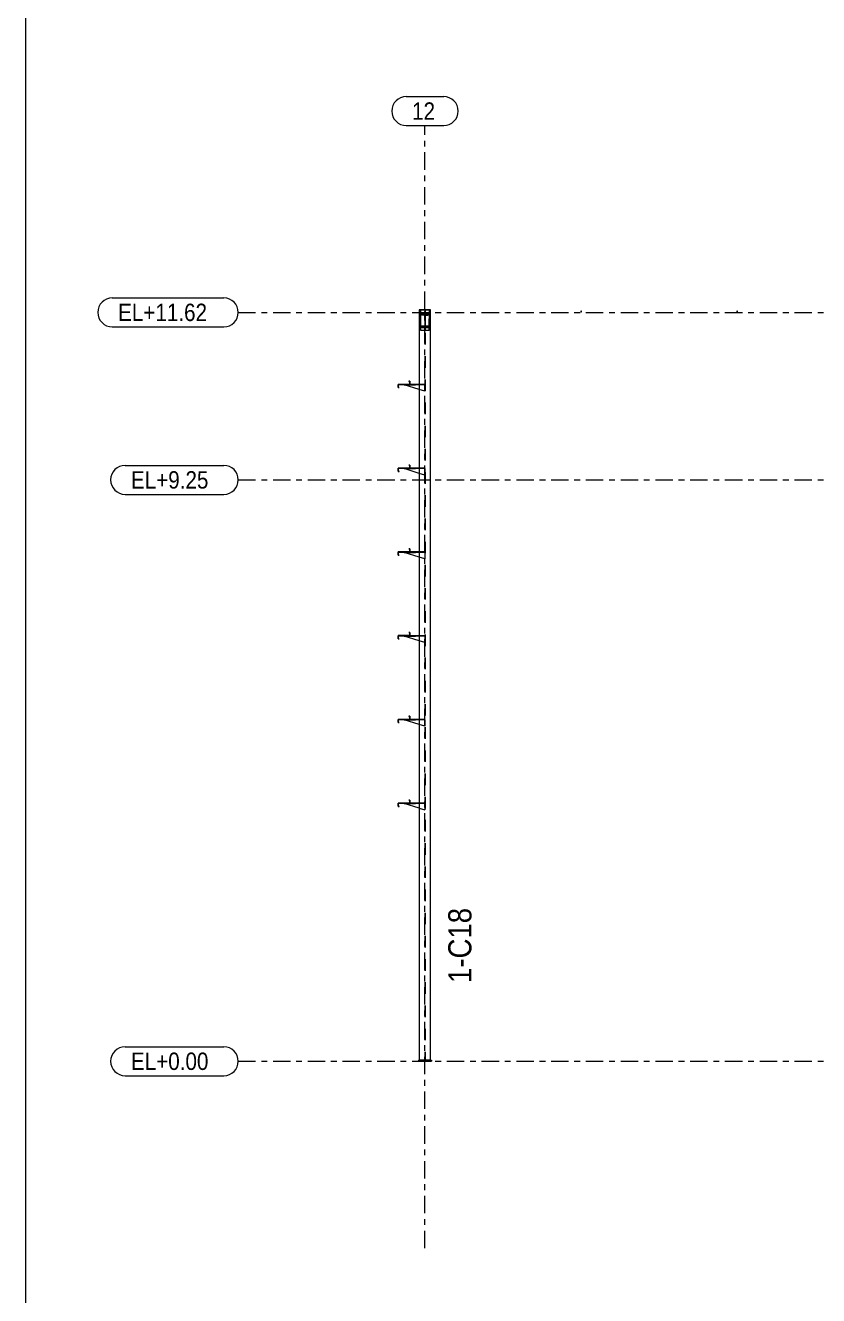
# Model space of a CAD drawing. Header units: millimetres. Extents: x -49 to 1122, y -181 to 639.
# Drawn here: x -46.7 to 90.2, y 200.7 to 419.7 of the extents above; entities that cross this region are included whole.
import ezdxf

# ---------------------------------------------------------------- set-up
doc = ezdxf.new("R2010")
doc.units = ezdxf.units.MM
for name, pattern in [('XKITLINE00', [0]), ('XKITLINE02', [4, 2, -2]), ('XKITLINE03', [6, 3, -1, 1, -1])]:
    doc.linetypes.add(name, pattern=pattern)
for name, color, linetype, lineweight in [('DrawingSheet', 5, 'Continuous', 0), ('Part', 2, 'Continuous', 0), ('PartMark', 7, 'Continuous', 0), ('S-grid', 1, 'Continuous', 0)]:
    doc.layers.add(name, color=color, linetype=linetype, lineweight=lineweight)
doc.styles.add('ARIAL', font='ARIAL.TTF')

# ---------------------------------------------------------------- blocks, each defined once
blk = doc.blocks.new('*A161')
at = {"layer": 'Part'}
blk.add_hatch(color=3, dxfattribs=at).paths.add_polyline_path([(19.44, 315.01), (19.44, 315.03), (19.61, 315.03), (19.61, 314.47), (17.61, 314.47), (17.61, 313.96), (17.76, 313.96), (17.76, 313.94), (17.59, 313.94), (17.59, 314.49), (19.59, 314.49), (19.59, 315.01)], flags=17)
blk = doc.blocks.new('*A162')
at = {"layer": 'Part'}
blk.add_hatch(color=3, dxfattribs=at).paths.add_polyline_path([(19.44, 286.12), (19.44, 286.14), (19.61, 286.14), (19.61, 285.58), (17.61, 285.58), (17.61, 285.07), (17.76, 285.07), (17.76, 285.05), (17.59, 285.05), (17.59, 285.6), (19.59, 285.6), (19.59, 286.12)], flags=17)
blk = doc.blocks.new('*A163')
at = {"layer": 'Part'}
blk.add_hatch(color=3, dxfattribs=at).paths.add_polyline_path([(19.44, 300.56), (19.44, 300.58), (19.61, 300.58), (19.61, 300.03), (17.61, 300.03), (17.61, 299.51), (17.76, 299.51), (17.76, 299.49), (17.59, 299.49), (17.59, 300.05), (19.59, 300.05), (19.59, 300.56)], flags=17)
blk = doc.blocks.new('*A164')
at = {"layer": 'Part'}
blk.add_hatch(color=3, dxfattribs=at).paths.add_polyline_path([(19.44, 329.45), (19.44, 329.47), (19.61, 329.47), (19.61, 328.92), (17.61, 328.92), (17.61, 328.4), (17.76, 328.4), (17.76, 328.38), (17.59, 328.38), (17.59, 328.94), (19.59, 328.94), (19.59, 329.45)], flags=17)
blk = doc.blocks.new('*A165')
at = {"layer": 'Part'}
blk.add_hatch(color=3, dxfattribs=at).paths.add_polyline_path([(22.19, 369.84), (22.19, 370.42), (22.25, 370.42), (22.25, 369.84)], flags=17)
blk = doc.blocks.new('*A166')
at = {"layer": 'Part'}
blk.add_hatch(color=3, dxfattribs=at).paths.add_polyline_path([(49.17, 370.47), (49.21, 370.45), (49.23, 370.4), (49.21, 370.35), (49.17, 370.33), (49.12, 370.35), (49.1, 370.4), (49.12, 370.45)], flags=17)
blk = doc.blocks.new('*A167')
at = {"layer": 'Part'}
blk.add_hatch(color=3, dxfattribs=at).paths.add_polyline_path([(76.11, 370.47), (76.16, 370.45), (76.18, 370.4), (76.16, 370.35), (76.11, 370.33), (76.06, 370.35), (76.04, 370.4), (76.06, 370.45)], flags=17)
blk = doc.blocks.new('*A174')
at = {"layer": 'Part'}
blk.add_hatch(color=3, dxfattribs=at).paths.add_polyline_path([(19.44, 358.34), (19.44, 358.36), (19.61, 358.36), (19.61, 357.81), (17.61, 357.81), (17.61, 357.29), (17.76, 357.29), (17.76, 357.27), (17.59, 357.27), (17.59, 357.83), (19.59, 357.83), (19.59, 358.34)], flags=17)
blk = doc.blocks.new('*A175')
at = {"layer": 'Part'}
blk.add_hatch(color=3, dxfattribs=at).paths.add_polyline_path([(19.44, 343.9), (19.44, 343.92), (19.61, 343.92), (19.61, 343.36), (17.61, 343.36), (17.61, 342.85), (17.76, 342.85), (17.76, 342.83), (17.59, 342.83), (17.59, 343.38), (19.59, 343.38), (19.59, 343.9)], flags=17)
blk = doc.blocks.new('*A176')
at = {"layer": 'Part'}
blk.add_hatch(color=3, dxfattribs=at).paths.add_polyline_path([(21.67, 369.74), (21.67, 369.84), (22.78, 369.84), (22.78, 369.74), (22.25, 369.74), (22.25, 367.7), (22.78, 367.7), (22.78, 367.61), (21.67, 367.61), (21.67, 367.7), (22.19, 367.7), (22.19, 369.74)], flags=17)
blk = doc.blocks.new('*A430')
at = {"layer": 'DrawingSheet', "color": 5, "linetype": 'XKITLINE00', "lineweight": 0}
blk.add_line((-46.74, 638.83), (-46.74, -181.17), dxfattribs=at)
blk = doc.blocks.new('*A1070')
at = {"layer": 'S-grid', "color": 1, "linetype": 'XKITLINE03', "lineweight": 0}
blk.add_line((-10, 370.25), (1096.06, 370.25), dxfattribs=at)
at = {"layer": 'S-grid', "color": 3, "style": 'ARIAL', "width": 0.85}
blk.add_text('EL+11.62', height=3, dxfattribs=at).set_placement((-30.74, 368.75))
blk = doc.blocks.new('*A1071')
at = {"layer": 'S-grid', "color": 1, "linetype": 'XKITLINE03', "lineweight": 0}
blk.add_line((-10, 341.36), (1096.06, 341.36), dxfattribs=at)
at = {"layer": 'S-grid', "color": 3, "style": 'ARIAL', "width": 0.85}
blk.add_text('EL+9.25', height=3, dxfattribs=at).set_placement((-28.52, 339.86))
blk = doc.blocks.new('*A1072')
at = {"layer": 'S-grid', "color": 1, "linetype": 'XKITLINE03', "lineweight": 0}
blk.add_line((-10, 241.08), (1096.06, 241.08), dxfattribs=at)
at = {"layer": 'S-grid', "color": 3, "style": 'ARIAL', "width": 0.85}
blk.add_text('EL+0.00', height=3, dxfattribs=at).set_placement((-28.52, 239.58))
blk = doc.blocks.new('*A1161')
at = {"layer": 'S-grid', "color": 1, "linetype": 'XKITLINE03', "lineweight": 0}
blk.add_line((22.22, 208.86), (22.22, 402.47), dxfattribs=at)
at = {"layer": 'S-grid', "color": 3, "style": 'ARIAL', "width": 0.85}
blk.add_text('12', height=3, dxfattribs=at).set_placement((20, 403.47))
blk = doc.blocks.new('*A1165')
at = {"layer": 'Part', "color": 2, "linetype": 'XKITLINE00', "lineweight": 0}
for p, q in [((21.25, 370.7), (21.25, 241.25)), ((21.5, 370.7), (21.25, 370.7)), ((23.19, 370.7), (22.94, 370.7)), ((23.19, 241.25), (23.19, 370.7))]:
    blk.add_line(p, q, dxfattribs=at)
at = {"layer": 'Part', "color": 7, "linetype": 'XKITLINE02', "lineweight": 0}
for p, q in [((22.94, 370.7), (21.5, 370.7)), ((22.18, 370.7), (22.18, 241.25)), ((22.26, 370.7), (22.26, 241.25)), ((23.19, 241.25), (21.25, 241.25))]:
    blk.add_line(p, q, dxfattribs=at)
blk = doc.blocks.new('*A1207')
at = {"layer": 'S-grid', "color": 1, "linetype": 'XKITLINE00', "lineweight": 0}
for p, q in [((-29.52, 243.58), (-12.5, 243.58)), ((-29.52, 238.58), (-12.5, 238.58))]:
    blk.add_line(p, q, dxfattribs=at)
for centre, start, end in [((-29.52, 241.08), 90, 270), ((-12.5, 241.08), 270, 90)]:
    blk.add_arc(centre, 2.5, start, end, dxfattribs=at)
blk = doc.blocks.new('*A1208')
at = {"layer": 'Part', "color": 2, "linetype": 'XKITLINE00', "lineweight": 0}
for p, q in [((19.59, 314.49), (17.59, 314.49)), ((17.59, 314.49), (17.59, 313.94)), ((17.59, 313.94), (17.76, 313.94)), ((17.61, 313.96), (17.61, 314.47)), ((17.61, 314.47), (19.61, 314.47)), ((17.76, 313.96), (17.61, 313.96)), ((17.76, 313.94), (17.76, 313.96)), ((19.61, 315.03), (19.44, 315.03)), ((19.44, 315.03), (19.44, 315.01)), ((19.44, 315.01), (19.59, 315.01)), ((19.59, 315.01), (19.59, 314.49)), ((19.61, 314.47), (19.61, 315.03))]:
    blk.add_line(p, q, dxfattribs=at)
blk = doc.blocks.new('*A1209')
at = {"layer": 'Part', "color": 2, "linetype": 'XKITLINE00', "lineweight": 0}
for p, q in [((19.59, 314.49), (17.59, 314.49)), ((17.59, 314.49), (17.59, 313.94)), ((17.59, 313.94), (17.76, 313.94)), ((19.61, 314.47), (17.61, 314.47)), ((17.61, 313.96), (17.61, 314.47)), ((17.76, 313.96), (17.61, 313.96)), ((17.76, 313.94), (17.76, 313.96)), ((19.61, 315.03), (19.44, 315.03)), ((19.44, 315.03), (19.44, 315.01)), ((19.44, 315.01), (19.59, 315.01)), ((19.59, 315.01), (19.59, 314.49)), ((19.61, 315.03), (19.61, 314.47))]:
    blk.add_line(p, q, dxfattribs=at)
blk = doc.blocks.new('*A1210')
at = {"layer": 'Part', "color": 2, "linetype": 'XKITLINE00', "lineweight": 0}
for p, q in [((19.59, 285.6), (17.59, 285.6)), ((17.59, 285.6), (17.59, 285.05)), ((17.59, 285.05), (17.76, 285.05)), ((17.61, 285.07), (17.61, 285.58)), ((17.61, 285.58), (19.61, 285.58)), ((17.76, 285.07), (17.61, 285.07)), ((17.76, 285.05), (17.76, 285.07)), ((19.61, 286.14), (19.44, 286.14)), ((19.44, 286.14), (19.44, 286.12)), ((19.44, 286.12), (19.59, 286.12)), ((19.59, 286.12), (19.59, 285.6)), ((19.61, 285.58), (19.61, 286.14))]:
    blk.add_line(p, q, dxfattribs=at)
blk = doc.blocks.new('*A1211')
at = {"layer": 'Part', "color": 2, "linetype": 'XKITLINE00', "lineweight": 0}
for p, q in [((19.59, 285.6), (17.59, 285.6)), ((17.59, 285.6), (17.59, 285.05)), ((17.59, 285.05), (17.76, 285.05)), ((19.61, 285.58), (17.61, 285.58)), ((17.61, 285.07), (17.61, 285.58)), ((17.76, 285.07), (17.61, 285.07)), ((17.76, 285.05), (17.76, 285.07)), ((19.61, 286.14), (19.44, 286.14)), ((19.44, 286.14), (19.44, 286.12)), ((19.44, 286.12), (19.59, 286.12)), ((19.59, 286.12), (19.59, 285.6)), ((19.61, 286.14), (19.61, 285.58))]:
    blk.add_line(p, q, dxfattribs=at)
blk = doc.blocks.new('*A1212')
at = {"layer": 'Part', "color": 2, "linetype": 'XKITLINE00', "lineweight": 0}
for p, q in [((19.61, 300.58), (19.44, 300.58)), ((19.44, 300.58), (19.44, 300.56)), ((19.44, 300.56), (19.59, 300.56)), ((19.59, 300.56), (19.59, 300.05)), ((19.61, 300.58), (19.61, 300.03)), ((19.59, 300.05), (17.59, 300.05)), ((17.59, 300.05), (17.59, 299.49)), ((17.59, 299.49), (17.76, 299.49)), ((19.61, 300.03), (17.61, 300.03)), ((17.61, 299.51), (17.61, 300.03)), ((17.76, 299.51), (17.61, 299.51)), ((17.76, 299.49), (17.76, 299.51))]:
    blk.add_line(p, q, dxfattribs=at)
blk = doc.blocks.new('*A1213')
at = {"layer": 'Part', "color": 2, "linetype": 'XKITLINE00', "lineweight": 0}
for p, q in [((19.61, 300.58), (19.44, 300.58)), ((19.44, 300.58), (19.44, 300.56)), ((19.44, 300.56), (19.59, 300.56)), ((19.59, 300.56), (19.59, 300.05)), ((19.61, 300.03), (19.61, 300.58)), ((19.59, 300.05), (17.59, 300.05)), ((17.59, 300.05), (17.59, 299.49)), ((17.59, 299.49), (17.76, 299.49)), ((17.61, 299.51), (17.61, 300.03)), ((17.61, 300.03), (19.61, 300.03)), ((17.76, 299.51), (17.61, 299.51)), ((17.76, 299.49), (17.76, 299.51))]:
    blk.add_line(p, q, dxfattribs=at)
blk = doc.blocks.new('*A1214')
at = {"layer": 'Part', "color": 2, "linetype": 'XKITLINE00', "lineweight": 0}
for p, q in [((17.74, 285.58), (17.74, 285.53)), ((21.25, 285.53), (17.74, 285.53)), ((21.25, 285.58), (19.61, 285.58))]:
    blk.add_line(p, q, dxfattribs=at)
at = {"layer": 'Part', "color": 7, "linetype": 'XKITLINE02', "lineweight": 0}
for p, q in [((19.61, 285.58), (17.74, 285.58)), ((22.18, 285.58), (21.25, 285.58)), ((22.18, 285.53), (21.25, 285.53)), ((22.18, 285.53), (22.18, 285.58))]:
    blk.add_line(p, q, dxfattribs=at)
blk = doc.blocks.new('*A1215')
at = {"layer": 'Part', "color": 2, "linetype": 'XKITLINE00', "lineweight": 0}
blk.add_line((21.25, 284.71), (18.61, 285.53), dxfattribs=at)
at = {"layer": 'Part', "color": 7, "linetype": 'XKITLINE02', "lineweight": 0}
for p, q in [((18.61, 285.53), (22.18, 285.53)), ((22.18, 285.53), (22.18, 284.42)), ((21.25, 284.71), (22.18, 284.42))]:
    blk.add_line(p, q, dxfattribs=at)
blk = doc.blocks.new('*A1216')
at = {"layer": 'Part', "color": 2, "linetype": 'XKITLINE00', "lineweight": 0}
blk.add_line((21.25, 299.15), (18.61, 299.97), dxfattribs=at)
at = {"layer": 'Part', "color": 7, "linetype": 'XKITLINE02', "lineweight": 0}
for p, q in [((18.61, 299.97), (22.18, 299.97)), ((22.18, 298.86), (21.25, 299.15)), ((22.18, 299.97), (22.18, 298.86))]:
    blk.add_line(p, q, dxfattribs=at)
blk = doc.blocks.new('*A1217')
at = {"layer": 'Part', "color": 2, "linetype": 'XKITLINE00', "lineweight": 0}
for p, q in [((17.74, 300.03), (17.74, 299.97)), ((21.25, 299.97), (17.74, 299.97)), ((21.25, 300.03), (19.61, 300.03))]:
    blk.add_line(p, q, dxfattribs=at)
at = {"layer": 'Part', "color": 7, "linetype": 'XKITLINE02', "lineweight": 0}
for p, q in [((19.61, 300.03), (17.74, 300.03)), ((22.18, 300.03), (21.25, 300.03)), ((22.18, 299.97), (21.25, 299.97)), ((22.18, 299.97), (22.18, 300.03))]:
    blk.add_line(p, q, dxfattribs=at)
blk = doc.blocks.new('*A1218')
at = {"layer": 'Part', "color": 2, "linetype": 'XKITLINE00', "lineweight": 0}
for p, q in [((17.74, 314.47), (17.74, 314.42)), ((21.25, 314.42), (17.74, 314.42)), ((21.25, 314.47), (19.61, 314.47))]:
    blk.add_line(p, q, dxfattribs=at)
at = {"layer": 'Part', "color": 7, "linetype": 'XKITLINE02', "lineweight": 0}
for p, q in [((19.61, 314.47), (17.74, 314.47)), ((22.18, 314.47), (21.25, 314.47)), ((22.18, 314.42), (21.25, 314.42)), ((22.18, 314.42), (22.18, 314.47))]:
    blk.add_line(p, q, dxfattribs=at)
blk = doc.blocks.new('*A1219')
at = {"layer": 'Part', "color": 2, "linetype": 'XKITLINE00', "lineweight": 0}
blk.add_line((21.25, 313.6), (18.61, 314.42), dxfattribs=at)
at = {"layer": 'Part', "color": 7, "linetype": 'XKITLINE02', "lineweight": 0}
for p, q in [((18.61, 314.42), (22.18, 314.42)), ((22.18, 313.31), (21.25, 313.6)), ((22.18, 314.42), (22.18, 313.31))]:
    blk.add_line(p, q, dxfattribs=at)
blk = doc.blocks.new('*A1220')
at = {"layer": 'Part', "color": 2, "linetype": 'XKITLINE00', "lineweight": 0}
for p, q in [((19.59, 328.94), (17.59, 328.94)), ((17.59, 328.94), (17.59, 328.38)), ((19.61, 328.92), (17.61, 328.92)), ((17.61, 328.4), (17.61, 328.92)), ((19.61, 329.47), (19.44, 329.47)), ((19.44, 329.47), (19.44, 329.45)), ((19.44, 329.45), (19.59, 329.45)), ((19.59, 329.45), (19.59, 328.94)), ((19.61, 329.47), (19.61, 328.92)), ((17.59, 328.38), (17.76, 328.38)), ((17.76, 328.4), (17.61, 328.4)), ((17.76, 328.38), (17.76, 328.4))]:
    blk.add_line(p, q, dxfattribs=at)
blk = doc.blocks.new('*A1221')
at = {"layer": 'Part', "color": 2, "linetype": 'XKITLINE00', "lineweight": 0}
for p, q in [((19.59, 328.94), (17.59, 328.94)), ((17.59, 328.94), (17.59, 328.38)), ((17.61, 328.4), (17.61, 328.92)), ((17.61, 328.92), (19.61, 328.92)), ((19.61, 329.47), (19.44, 329.47)), ((19.44, 329.47), (19.44, 329.45)), ((19.44, 329.45), (19.59, 329.45)), ((19.59, 329.45), (19.59, 328.94)), ((19.61, 328.92), (19.61, 329.47)), ((17.59, 328.38), (17.76, 328.38)), ((17.76, 328.4), (17.61, 328.4)), ((17.76, 328.38), (17.76, 328.4))]:
    blk.add_line(p, q, dxfattribs=at)
blk = doc.blocks.new('*A1222')
at = {"layer": 'Part', "color": 2, "linetype": 'XKITLINE00', "lineweight": 0}
for p, q in [((17.74, 328.92), (17.74, 328.86)), ((21.25, 328.86), (17.74, 328.86)), ((21.25, 328.92), (19.61, 328.92))]:
    blk.add_line(p, q, dxfattribs=at)
at = {"layer": 'Part', "color": 7, "linetype": 'XKITLINE02', "lineweight": 0}
for p, q in [((19.61, 328.92), (17.74, 328.92)), ((22.18, 328.92), (21.25, 328.92)), ((22.18, 328.86), (21.25, 328.86)), ((22.18, 328.86), (22.18, 328.92))]:
    blk.add_line(p, q, dxfattribs=at)
blk = doc.blocks.new('*A1223')
at = {"layer": 'Part', "color": 2, "linetype": 'XKITLINE00', "lineweight": 0}
blk.add_line((21.25, 328.04), (18.61, 328.86), dxfattribs=at)
at = {"layer": 'Part', "color": 7, "linetype": 'XKITLINE02', "lineweight": 0}
for p, q in [((18.61, 328.86), (22.18, 328.86)), ((22.18, 328.86), (22.18, 327.75)), ((22.18, 327.75), (21.25, 328.04))]:
    blk.add_line(p, q, dxfattribs=at)
blk = doc.blocks.new('*A1224')
at = {"layer": 'Part', "color": 2, "linetype": 'XKITLINE00', "lineweight": 0}
for p, q in [((21.11, 241.25), (21.11, 241.08)), ((21.11, 241.25), (23.33, 241.25)), ((21.11, 241.08), (23.33, 241.08)), ((23.33, 241.25), (23.33, 241.08))]:
    blk.add_line(p, q, dxfattribs=at)
blk = doc.blocks.new('*A1232')
at = {"layer": 'Part', "color": 7, "linetype": 'XKITLINE02', "lineweight": 0}
for p, q in [((21.5, 367.14), (21.5, 370.7)), ((22.94, 370.7), (21.5, 370.7)), ((22.94, 367.14), (22.94, 370.7)), ((22.94, 367.14), (21.5, 367.14))]:
    blk.add_line(p, q, dxfattribs=at)
blk = doc.blocks.new('*A1233')
at = {"layer": 'Part', "color": 7, "linetype": 'XKITLINE02', "lineweight": 0}
for p, q in [((23.19, 370.03), (22.26, 370.03)), ((22.26, 370.03), (22.26, 369.94)), ((22.26, 369.94), (23.19, 369.94)), ((22.43, 370.03), (22.43, 369.94)), ((23.19, 369.94), (23.19, 370.03))]:
    blk.add_line(p, q, dxfattribs=at)
blk = doc.blocks.new('*A1234')
at = {"layer": 'Part', "color": 7, "linetype": 'XKITLINE02', "lineweight": 0}
for p, q in [((23.19, 367.89), (22.26, 367.89)), ((22.26, 367.89), (22.26, 367.8)), ((22.26, 367.8), (23.19, 367.8)), ((22.43, 367.89), (22.43, 367.8)), ((23.19, 367.8), (23.19, 367.89))]:
    blk.add_line(p, q, dxfattribs=at)
blk = doc.blocks.new('*A1235')
at = {"layer": 'Part', "color": 2, "linetype": 'XKITLINE00', "lineweight": 0}
for p, q in [((21.5, 367.14), (21.5, 370.7)), ((21.5, 370.7), (22.94, 370.7)), ((22.94, 370.7), (22.94, 367.14)), ((22.19, 367.14), (21.5, 367.14)), ((22.94, 367.14), (22.26, 367.14))]:
    blk.add_line(p, q, dxfattribs=at)
at = {"layer": 'Part', "color": 7, "linetype": 'XKITLINE02', "lineweight": 0}
blk.add_line((22.26, 367.14), (22.19, 367.14), dxfattribs=at)
blk = doc.blocks.new('*A1236')
at = {"layer": 'Part', "color": 2, "linetype": 'XKITLINE00', "lineweight": 0}
for p, q in [((22.19, 370.7), (22.19, 369.94)), ((22.19, 370.7), (22.26, 370.7)), ((22.26, 370.67), (22.19, 370.67)), ((22.26, 370.7), (22.26, 369.94)), ((22.19, 370.05), (22.19, 370.05)), ((22.19, 369.94), (22.19, 369.94)), ((22.26, 370.05), (22.25, 370.05)), ((22.26, 369.94), (22.25, 369.94))]:
    blk.add_line(p, q, dxfattribs=at)
at = {"layer": 'Part', "color": 7, "linetype": 'XKITLINE02', "lineweight": 0}
for p, q in [((22.19, 370.2), (22.26, 370.2)), ((22.25, 370.05), (22.19, 370.05)), ((22.19, 370.01), (22.26, 370.01)), ((22.25, 369.94), (22.19, 369.94))]:
    blk.add_line(p, q, dxfattribs=at)
blk = doc.blocks.new('*A1237')
at = {"layer": 'Part', "color": 7, "linetype": 'XKITLINE02', "lineweight": 0}
for p, q in [((22.19, 367.61), (22.19, 367.78)), ((22.19, 367.78), (22.26, 367.78)), ((22.26, 367.7), (22.19, 367.7)), ((22.19, 367.63), (22.26, 367.63)), ((22.19, 367.61), (22.26, 367.61)), ((22.19, 367.14), (22.26, 367.14)), ((22.26, 367.78), (22.26, 367.61))]:
    blk.add_line(p, q, dxfattribs=at)
at = {"layer": 'Part', "color": 2, "linetype": 'XKITLINE00', "lineweight": 0}
for p, q in [((22.19, 367.61), (22.19, 367.13)), ((22.19, 367.13), (22.26, 367.13)), ((22.26, 367.61), (22.26, 367.13))]:
    blk.add_line(p, q, dxfattribs=at)
blk = doc.blocks.new('*A1238')
at = {"layer": 'Part', "color": 7, "linetype": 'XKITLINE02', "lineweight": 0}
for p, q in [((22.26, 370.7), (22.19, 370.7)), ((22.19, 370.7), (22.19, 369.94)), ((22.26, 370.67), (22.19, 370.67)), ((22.26, 369.94), (22.26, 370.7)), ((22.19, 370.2), (22.26, 370.2)), ((22.19, 370.05), (22.26, 370.05)), ((22.19, 370.01), (22.26, 370.01)), ((22.19, 369.94), (22.26, 369.94))]:
    blk.add_line(p, q, dxfattribs=at)
blk = doc.blocks.new('*A1239')
at = {"layer": 'Part', "color": 7, "linetype": 'XKITLINE02', "lineweight": 0}
for p, q in [((22.26, 367.78), (22.19, 367.78)), ((22.19, 367.78), (22.19, 367.12)), ((22.26, 367.7), (22.19, 367.7)), ((22.19, 367.63), (22.26, 367.63)), ((22.19, 367.61), (22.26, 367.61)), ((22.19, 367.14), (22.26, 367.14)), ((22.19, 367.12), (22.26, 367.12)), ((22.26, 367.12), (22.26, 367.78))]:
    blk.add_line(p, q, dxfattribs=at)
blk = doc.blocks.new('*A1240')
at = {"layer": 'Part', "color": 2, "linetype": 'XKITLINE00', "lineweight": 0}
for p, q in [((22.19, 369.84), (22.19, 370.42)), ((22.19, 370.42), (22.25, 370.42)), ((22.25, 370.42), (22.25, 369.84)), ((22.19, 369.84), (22.25, 369.84))]:
    blk.add_line(p, q, dxfattribs=at)
at = {"layer": 'Part', "color": 7, "linetype": 'XKITLINE02', "lineweight": 0}
blk.add_line((22.19, 369.91), (22.25, 369.91), dxfattribs=at)
blk = doc.blocks.new('*A1241')
at = {"layer": 'Part', "color": 7, "linetype": 'XKITLINE02', "lineweight": 0}
for p, q in [((22.19, 370.42), (22.19, 369.84)), ((22.25, 370.42), (22.25, 369.84)), ((22.25, 369.91), (22.19, 369.91))]:
    blk.add_line(p, q, dxfattribs=at)
blk = doc.blocks.new('*A1242')
at = {"layer": 'Part', "color": 2, "linetype": 'XKITLINE00', "lineweight": 0}
for start, end in [(45, 225), (225, 45)]:
    blk.add_arc((49.17, 370.4), 0.0667, start, end, dxfattribs=at)
blk = doc.blocks.new('*A1243')
at = {"layer": 'Part', "color": 2, "linetype": 'XKITLINE00', "lineweight": 0}
for start, end in [(45, 225), (225, 45)]:
    blk.add_arc((76.11, 370.4), 0.0667, start, end, dxfattribs=at)
blk = doc.blocks.new('*A1270')
at = {"layer": 'S-grid', "color": 1, "linetype": 'XKITLINE00', "lineweight": 0}
for p, q in [((-31.74, 372.75), (-12.5, 372.75)), ((-31.74, 367.75), (-12.5, 367.75))]:
    blk.add_line(p, q, dxfattribs=at)
for centre, start, end in [((-31.74, 370.25), 90, 270), ((-12.5, 370.25), 270, 90)]:
    blk.add_arc(centre, 2.5, start, end, dxfattribs=at)
blk = doc.blocks.new('*A1271')
at = {"layer": 'S-grid', "color": 1, "linetype": 'XKITLINE00', "lineweight": 0}
for p, q in [((-29.52, 343.86), (-12.5, 343.86)), ((-29.52, 338.86), (-12.5, 338.86))]:
    blk.add_line(p, q, dxfattribs=at)
for centre, start, end in [((-29.52, 341.36), 90, 270), ((-12.5, 341.36), 270, 90)]:
    blk.add_arc(centre, 2.5, start, end, dxfattribs=at)
blk = doc.blocks.new('*A1272')
at = {"layer": 'S-grid', "color": 1, "linetype": 'XKITLINE00', "lineweight": 0}
for p, q in [((19, 407.47), (25.45, 407.47)), ((19, 402.47), (25.45, 402.47))]:
    blk.add_line(p, q, dxfattribs=at)
for centre, start, end in [((19, 404.97), 90, 270), ((25.45, 404.97), 270, 90)]:
    blk.add_arc(centre, 2.5, start, end, dxfattribs=at)
blk = doc.blocks.new('*A1273')
at = {"layer": 'Part', "color": 2, "linetype": 'XKITLINE00', "lineweight": 0}
for p, q in [((19.59, 357.83), (17.59, 357.83)), ((17.59, 357.83), (17.59, 357.27)), ((17.59, 357.27), (17.76, 357.27)), ((19.61, 357.81), (17.61, 357.81)), ((17.61, 357.29), (17.61, 357.81)), ((17.76, 357.29), (17.61, 357.29)), ((17.76, 357.27), (17.76, 357.29)), ((19.61, 358.36), (19.44, 358.36)), ((19.44, 358.36), (19.44, 358.34)), ((19.44, 358.34), (19.59, 358.34)), ((19.59, 358.34), (19.59, 357.83)), ((19.61, 358.36), (19.61, 357.81))]:
    blk.add_line(p, q, dxfattribs=at)
blk = doc.blocks.new('*A1274')
at = {"layer": 'Part', "color": 2, "linetype": 'XKITLINE00', "lineweight": 0}
for p, q in [((19.59, 343.38), (17.59, 343.38)), ((17.59, 343.38), (17.59, 342.83)), ((17.59, 342.83), (17.76, 342.83)), ((19.61, 343.36), (17.61, 343.36)), ((17.61, 342.85), (17.61, 343.36)), ((17.76, 342.85), (17.61, 342.85)), ((17.76, 342.83), (17.76, 342.85)), ((19.61, 343.92), (19.44, 343.92)), ((19.44, 343.92), (19.44, 343.9)), ((19.44, 343.9), (19.59, 343.9)), ((19.59, 343.9), (19.59, 343.38)), ((19.61, 343.92), (19.61, 343.36))]:
    blk.add_line(p, q, dxfattribs=at)
blk = doc.blocks.new('*A1275')
at = {"layer": 'Part', "color": 2, "linetype": 'XKITLINE00', "lineweight": 0}
for p, q in [((19.59, 343.38), (17.59, 343.38)), ((17.59, 343.38), (17.59, 342.83)), ((17.59, 342.83), (17.76, 342.83)), ((17.61, 342.85), (17.61, 343.36)), ((17.61, 343.36), (19.61, 343.36)), ((17.76, 342.85), (17.61, 342.85)), ((17.76, 342.83), (17.76, 342.85)), ((19.61, 343.92), (19.44, 343.92)), ((19.44, 343.92), (19.44, 343.9)), ((19.44, 343.9), (19.59, 343.9)), ((19.59, 343.9), (19.59, 343.38)), ((19.61, 343.36), (19.61, 343.92))]:
    blk.add_line(p, q, dxfattribs=at)
blk = doc.blocks.new('*A1276')
at = {"layer": 'Part', "color": 2, "linetype": 'XKITLINE00', "lineweight": 0}
for p, q in [((19.59, 357.83), (17.59, 357.83)), ((17.59, 357.83), (17.59, 357.27)), ((17.59, 357.27), (17.76, 357.27)), ((17.61, 357.29), (17.61, 357.81)), ((17.61, 357.81), (19.61, 357.81)), ((17.76, 357.29), (17.61, 357.29)), ((17.76, 357.27), (17.76, 357.29)), ((19.61, 358.36), (19.44, 358.36)), ((19.44, 358.36), (19.44, 358.34)), ((19.44, 358.34), (19.59, 358.34)), ((19.59, 358.34), (19.59, 357.83)), ((19.61, 357.81), (19.61, 358.36))]:
    blk.add_line(p, q, dxfattribs=at)
blk = doc.blocks.new('*A1277')
at = {"layer": 'Part', "color": 2, "linetype": 'XKITLINE00', "lineweight": 0}
for p, q in [((17.74, 343.36), (17.74, 343.31)), ((21.25, 343.31), (17.74, 343.31)), ((21.25, 343.36), (19.61, 343.36))]:
    blk.add_line(p, q, dxfattribs=at)
at = {"layer": 'Part', "color": 7, "linetype": 'XKITLINE02', "lineweight": 0}
for p, q in [((19.61, 343.36), (17.74, 343.36)), ((22.18, 343.36), (21.25, 343.36)), ((22.18, 343.31), (21.25, 343.31)), ((22.18, 343.31), (22.18, 343.36))]:
    blk.add_line(p, q, dxfattribs=at)
blk = doc.blocks.new('*A1278')
at = {"layer": 'Part', "color": 2, "linetype": 'XKITLINE00', "lineweight": 0}
blk.add_line((21.25, 342.48), (18.61, 343.31), dxfattribs=at)
at = {"layer": 'Part', "color": 7, "linetype": 'XKITLINE02', "lineweight": 0}
for p, q in [((18.61, 343.31), (22.18, 343.31)), ((22.18, 342.19), (21.25, 342.48)), ((22.18, 343.31), (22.18, 342.19))]:
    blk.add_line(p, q, dxfattribs=at)
blk = doc.blocks.new('*A1279')
at = {"layer": 'Part', "color": 2, "linetype": 'XKITLINE00', "lineweight": 0}
blk.add_line((21.25, 356.93), (18.61, 357.75), dxfattribs=at)
at = {"layer": 'Part', "color": 7, "linetype": 'XKITLINE02', "lineweight": 0}
for p, q in [((18.61, 357.75), (22.18, 357.75)), ((22.18, 357.75), (22.18, 356.64)), ((22.18, 356.64), (21.25, 356.93))]:
    blk.add_line(p, q, dxfattribs=at)
blk = doc.blocks.new('*A1280')
at = {"layer": 'Part', "color": 2, "linetype": 'XKITLINE00', "lineweight": 0}
for p, q in [((17.74, 357.81), (17.74, 357.75)), ((21.25, 357.75), (17.74, 357.75)), ((21.25, 357.81), (19.61, 357.81))]:
    blk.add_line(p, q, dxfattribs=at)
at = {"layer": 'Part', "color": 7, "linetype": 'XKITLINE02', "lineweight": 0}
for p, q in [((19.61, 357.81), (17.74, 357.81)), ((22.18, 357.81), (21.25, 357.81)), ((22.18, 357.75), (21.25, 357.75)), ((22.18, 357.75), (22.18, 357.81))]:
    blk.add_line(p, q, dxfattribs=at)
blk = doc.blocks.new('*A1281')
at = {"layer": 'Part', "color": 7, "linetype": 'XKITLINE02', "lineweight": 0}
for p, q in [((22.18, 367.89), (21.25, 367.89)), ((21.25, 367.89), (21.25, 367.8)), ((21.25, 367.8), (22.18, 367.8)), ((22.02, 367.89), (22.02, 367.8)), ((22.18, 367.8), (22.18, 367.89))]:
    blk.add_line(p, q, dxfattribs=at)
blk = doc.blocks.new('*A1282')
at = {"layer": 'Part', "color": 7, "linetype": 'XKITLINE02', "lineweight": 0}
for p, q in [((22.18, 370.03), (21.25, 370.03)), ((21.25, 370.03), (21.25, 369.94)), ((21.25, 369.94), (22.18, 369.94)), ((22.02, 370.03), (22.02, 369.94)), ((22.18, 369.94), (22.18, 370.03))]:
    blk.add_line(p, q, dxfattribs=at)
blk = doc.blocks.new('*A1283')
at = {"layer": 'Part', "color": 7, "linetype": 'XKITLINE02', "lineweight": 0}
for p, q in [((22.78, 370.03), (21.67, 370.03)), ((21.67, 370.03), (21.67, 369.74)), ((21.67, 369.93), (22.19, 369.93)), ((22.19, 369.93), (22.19, 367.7)), ((22.25, 367.7), (22.25, 369.93)), ((22.25, 369.93), (22.78, 369.93)), ((22.78, 369.74), (22.78, 370.03)), ((22.19, 367.89), (21.67, 367.89)), ((21.67, 367.89), (21.67, 367.61)), ((21.67, 367.79), (22.78, 367.79)), ((22.25, 367.89), (22.78, 367.89)), ((22.78, 367.61), (22.78, 367.89))]:
    blk.add_line(p, q, dxfattribs=at)
blk = doc.blocks.new('*A1284')
at = {"layer": 'Part', "color": 2, "linetype": 'XKITLINE00', "lineweight": 0}
for p, q in [((21.67, 370.03), (21.67, 369.74)), ((22.19, 370.03), (21.67, 370.03)), ((21.67, 369.84), (22.78, 369.84)), ((22.19, 369.74), (21.67, 369.74)), ((22.19, 369.74), (22.19, 367.7)), ((22.25, 369.74), (22.78, 369.74)), ((22.25, 369.74), (22.25, 367.7)), ((22.78, 370.03), (22.26, 370.03)), ((22.78, 370.03), (22.78, 369.74)), ((21.67, 367.61), (21.67, 367.89)), ((21.67, 367.89), (22.19, 367.89)), ((21.67, 367.7), (22.19, 367.7)), ((22.78, 367.61), (21.67, 367.61)), ((22.25, 367.89), (22.78, 367.89)), ((22.25, 367.7), (22.78, 367.7)), ((22.78, 367.89), (22.78, 367.61))]:
    blk.add_line(p, q, dxfattribs=at)
at = {"layer": 'Part', "color": 7, "linetype": 'XKITLINE02', "lineweight": 0}
for p, q in [((21.67, 369.94), (22.19, 369.94)), ((22.26, 370.03), (22.19, 370.03)), ((22.19, 369.94), (22.19, 369.74)), ((22.78, 369.94), (22.25, 369.94)), ((22.25, 369.94), (22.25, 369.74)), ((21.67, 367.8), (22.78, 367.8))]:
    blk.add_line(p, q, dxfattribs=at)
blk = doc.blocks.new('*A2672')
at = {"layer": 'PartMark', "color": 3, "style": 'ARIAL', "width": 0.85}
blk.add_text('1-C18', height=4, rotation=90.0002, dxfattribs=at).set_placement((30.24, 254.59))

msp = doc.modelspace()

# ---------------------------------------------------------------- block references
at = {"lineweight": 0}
for name in ['*A430', '*A1272', '*A1161', '*A1270', '*A1070', '*A1165', '*A1232', '*A1235', '*A1236', '*A1238', '*A165', '*A1240', '*A1241', '*A166', '*A1242', '*A167', '*A1243', '*A1282', '*A1283', '*A1284', '*A176', '*A1233', '*A1281', '*A1237', '*A1239', '*A1234', '*A174', '*A1273', '*A1276', '*A1280', '*A1279', '*A1271', '*A1071', '*A175', '*A1274', '*A1275', '*A1277', '*A1278', '*A164', '*A1220', '*A1221', '*A1222', '*A1223', '*A161', '*A1208', '*A1209', '*A1218', '*A1219', '*A163', '*A1212', '*A1213', '*A1217', '*A1216', '*A162', '*A1210', '*A1211', '*A1214', '*A1215', '*A2672', '*A1207', '*A1072', '*A1224']:
    msp.add_blockref(name, (0, 0), dxfattribs=at)

doc.saveas('drawing.dxf')
